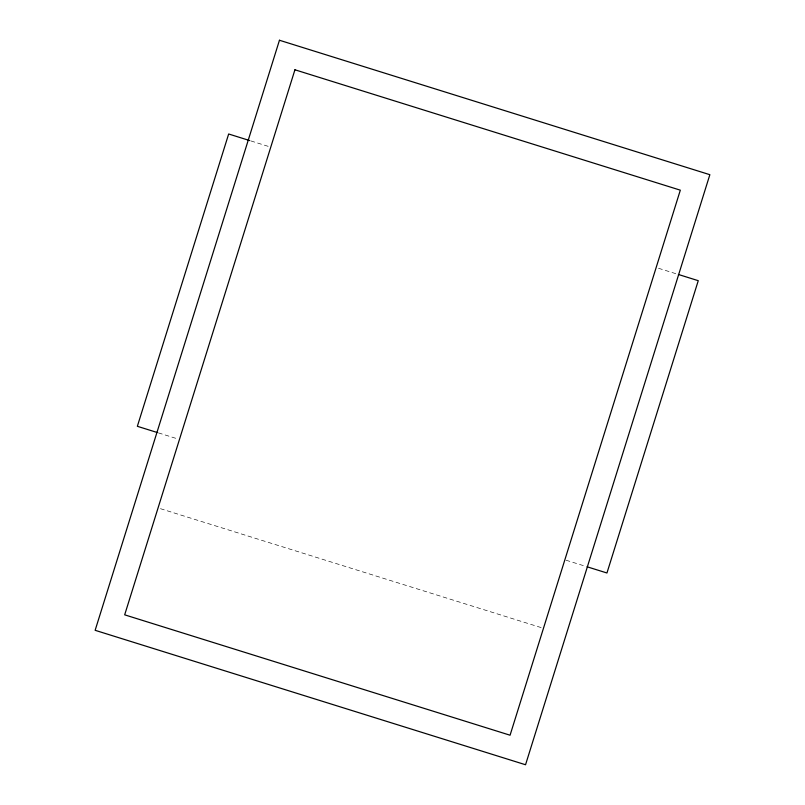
<?xml version="1.0" encoding="UTF-8"?>
<svg xmlns="http://www.w3.org/2000/svg" width="805" height="805" viewBox="0 0 805 805"><rect width="100%" height="100%" fill="white"/><g stroke="black" fill="none" stroke-linecap="round" stroke-linejoin="round"><path stroke-width="0.6" stroke-dasharray="4.03 3.02" d="M250.878 140.935L269.595 146.782M658.5 268.266L677.206 274.113M158.404 432.879L178.287 439.087M566.026 560.2L585.899 566.408M160.457 508.68L543.466 628.313"/><path stroke-width="1.21" d="M249.711 140.573L228.66 133.992L137.353 426.298L157.237 432.506M678.384 274.475L698.257 280.683L606.95 572.989L587.076 566.78M279.456 40.25L95.141 630.305L525.544 764.75L709.859 174.695L279.456 40.25M294.932 69.783L124.674 614.829L510.068 735.217L680.326 190.171L294.932 69.783"/></g></svg>
